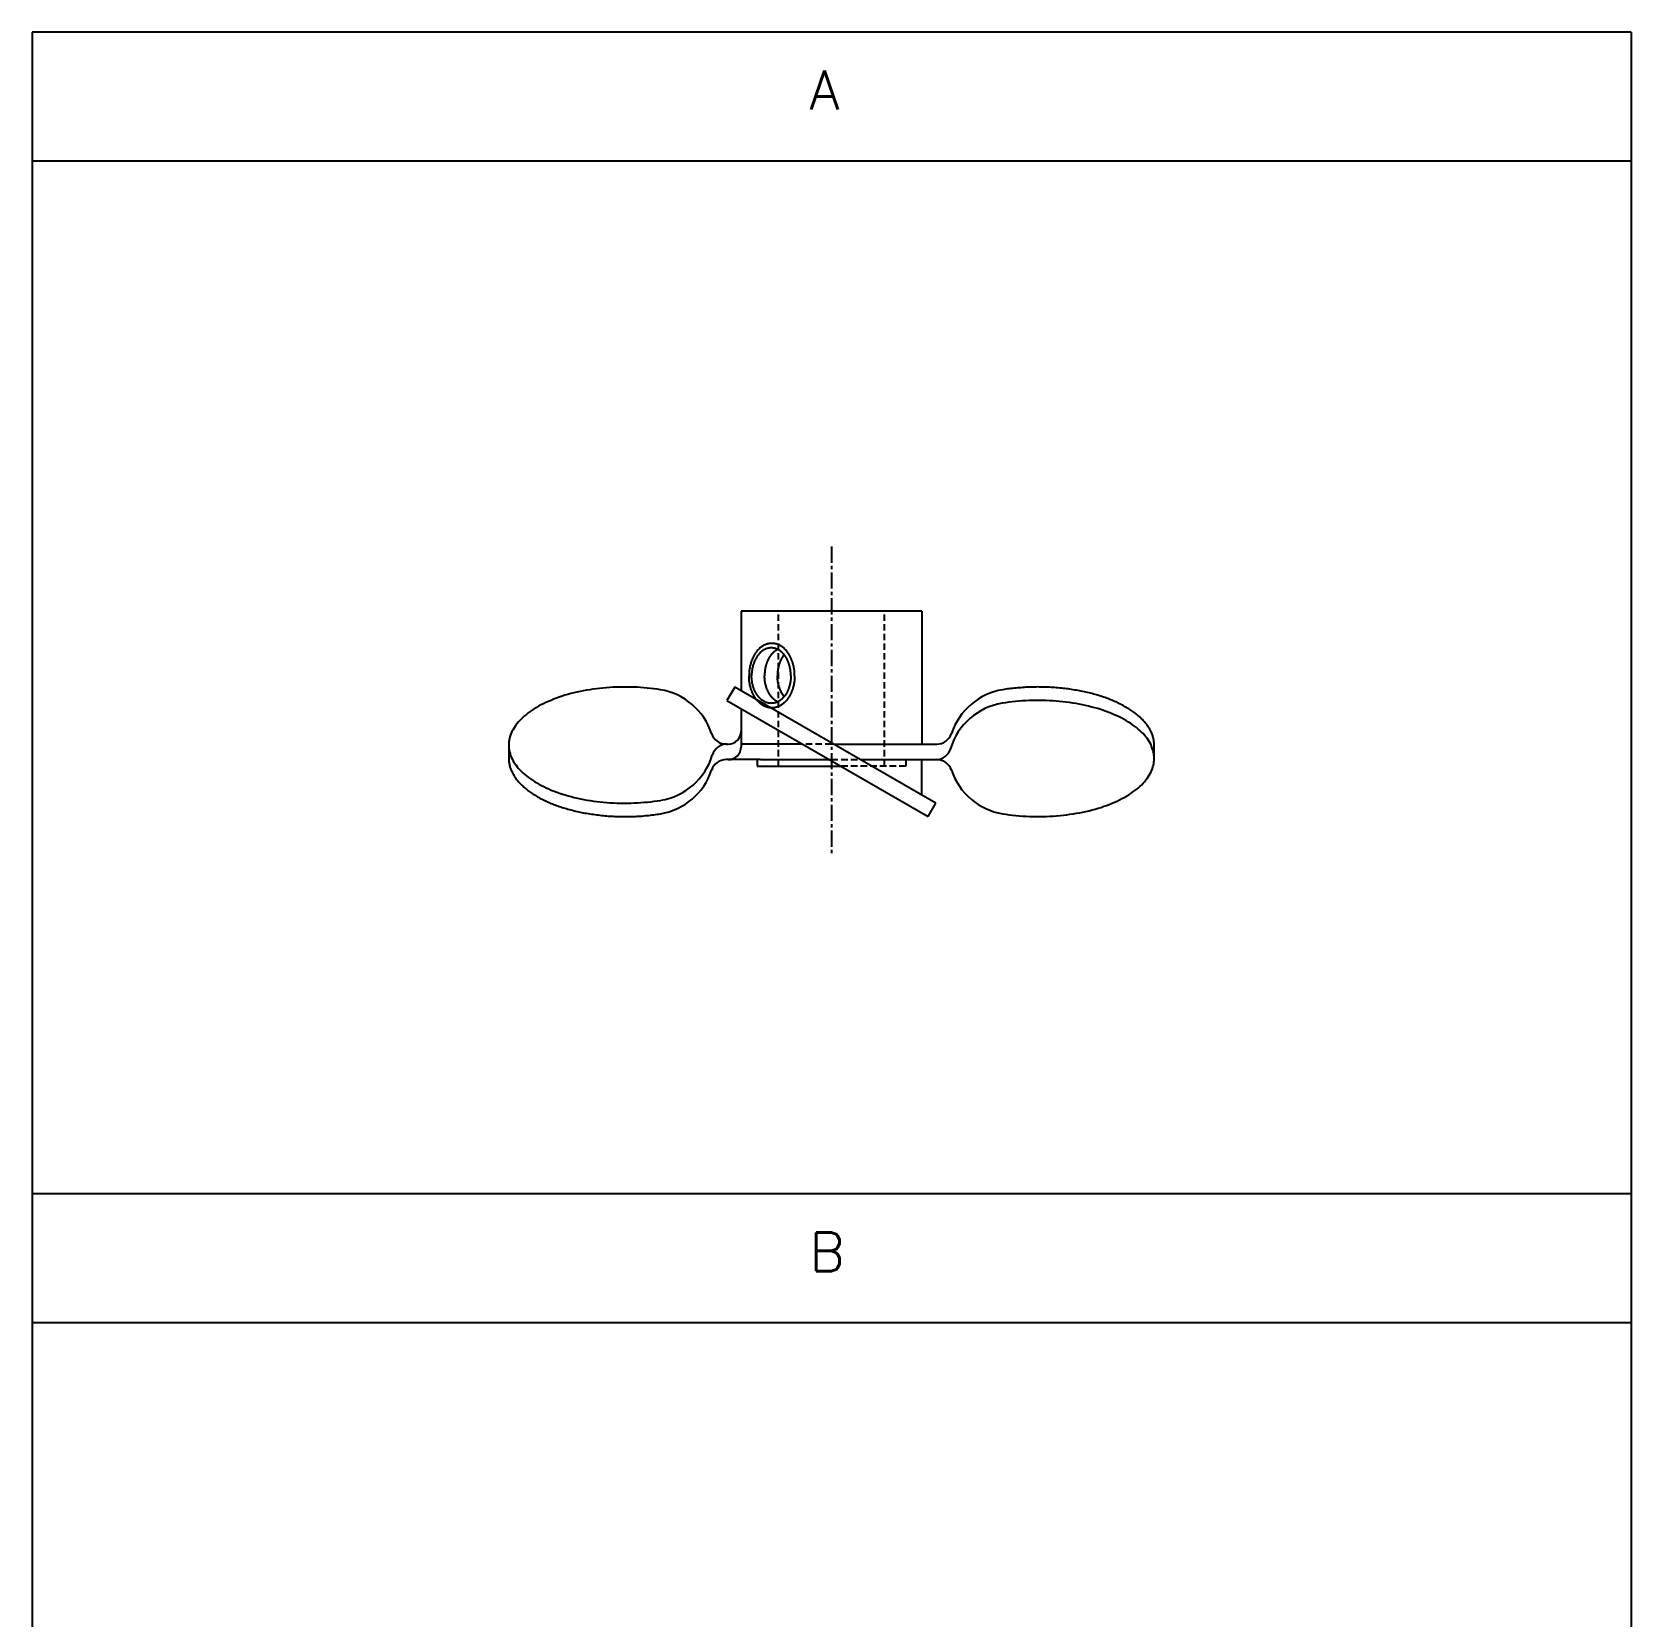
# Model space of a CAD drawing. Extents: x 248 to 1051, y -44 to 964.
# Drawn here: x 926.9 to 1050.8, y 273.4 to 396.1 of the extents above; entities that cross this region are included whole.
import ezdxf

# ---------------------------------------------------------------- set-up
doc = ezdxf.new("R2010")
doc.units = 0
doc.linetypes.add('CENTER', pattern=[2, 1.25, -0.25, 0.25, -0.25])
doc.linetypes.add('DASHED', pattern=[0.75, 0.5, -0.25])
doc.layers.get('0').update_dxf_attribs({"linetype": 'CONTINUOUS'})
doc.layers.add('CENTER', color=1, linetype='CENTER')
doc.styles.get("Standard").update_dxf_attribs({"font": 'txt.shx', "bigfont": 'bigfont.shx'})

# ---------------------------------------------------------------- blocks, each defined once
blk = doc.blocks.new('*U1')
at = {"color": 7, "linetype": 'CONTINUOUS'}
blk.add_text('B', height=3, dxfattribs=at).set_placement((493.82, 209.6))
blk = doc.blocks.new('*U0')
at = {"color": 7, "linetype": 'CONTINUOUS'}
blk.add_text('A', height=3, dxfattribs=at).set_placement((493.82, 299.6))

msp = doc.modelspace()

# ---------------------------------------------------------------- linework, layer by layer
at = {"color": 7, "linetype": 'CONTINUOUS'}
for p, q in [((1050.79, 396.11), (926.91, 396.11)), ((926.91, 396.11), (926.91, 126.11)), ((926.91, 396.11), (926.91, 126.11)), ((1050.79, 396.11), (1050.79, 126.11)), ((1050.79, 396.11), (1050.79, 126.11)), ((1050.79, 386.11), (926.91, 386.11)), ((981.85, 351.25), (981.85, 345.09)), ((995.85, 351.25), (981.85, 351.25)), ((995.85, 351.25), (981.85, 351.25)), ((995.85, 351.25), (995.85, 340.95)), ((981.35, 345.37), (980.75, 344.34)), ((996.94, 336.37), (981.35, 345.37)), ((980.75, 344.34), (996.34, 335.34)), ((981.85, 343.7), (981.85, 340.75)), ((963.85, 340.87), (963.85, 339.84)), ((980.69, 340.95), (980.85, 340.95)), ((986.61, 340.95), (981.85, 340.95)), ((989.01, 340.95), (988.85, 340.95)), ((989.01, 340.95), (997, 340.95)), ((1013.85, 339.84), (1013.85, 340.87)), ((981.85, 339.75), (980.69, 339.75)), ((983.35, 339.75), (981.85, 339.75)), ((983.1, 339.75), (983.1, 339.25)), ((983.35, 339.75), (988.69, 339.75)), ((988.69, 339.75), (988.85, 339.75)), ((991.09, 339.75), (994.35, 339.75)), ((994.35, 339.75), (995.85, 339.75)), ((995.85, 336.98), (995.85, 339.75)), ((995.85, 339.75), (997, 339.75)), ((983.1, 339.25), (988.85, 339.25)), ((988.85, 339.25), (989.58, 339.25)), ((996.34, 335.34), (996.94, 336.37)), ((1050.79, 306.11), (926.91, 306.11)), ((1050.79, 296.11), (926.91, 296.11))]:
    msp.add_line(p, q, dxfattribs=at)
at = {"color": 3, "linetype": 'DASHED'}
for p, q in [((984.75, 339.25), (984.75, 351.25)), ((992.95, 339.25), (992.95, 351.25)), ((988.85, 340.95), (986.61, 340.95)), ((988.85, 339.75), (991.09, 339.75)), ((994.6, 339.75), (994.6, 339.25)), ((994.6, 339.25), (989.58, 339.25))]:
    msp.add_line(p, q, dxfattribs=at)
at = {"color": 7, "linetype": 'CONTINUOUS'}
for points in [[(985.99, 346.25, 0), (985.99, 346.32, 0), (985.99, 346.38, 0), (985.99, 346.44, 0), (985.98, 346.5, 0), (985.98, 346.56, 0), (985.97, 346.62, 0), (985.97, 346.68, 0), (985.96, 346.74, 0), (985.95, 346.8, 0), (985.94, 346.86, 0), (985.93, 346.92, 0), (985.92, 346.98, 0), (985.9, 347.04, 0), (985.89, 347.1, 0), (985.87, 347.15, 0), (985.86, 347.21, 0), (985.84, 347.27, 0), (985.82, 347.32, 0), (985.8, 347.38, 0), (985.78, 347.43, 0), (985.76, 347.49, 0), (985.74, 347.54, 0), (985.72, 347.59, 0), (985.69, 347.64, 0), (985.67, 347.69, 0), (985.64, 347.74, 0), (985.62, 347.79, 0), (985.59, 347.84, 0), (985.56, 347.89, 0), (985.53, 347.93, 0), (985.5, 347.98, 0), (985.47, 348.02, 0), (985.44, 348.07, 0), (985.41, 348.11, 0), (985.38, 348.15, 0), (985.35, 348.19, 0), (985.31, 348.23, 0), (985.28, 348.26, 0), (985.24, 348.3, 0), (985.21, 348.33, 0), (985.17, 348.37, 0), (985.13, 348.4, 0), (985.1, 348.43, 0), (985.06, 348.46, 0), (985.02, 348.49, 0), (984.98, 348.51, 0), (984.94, 348.54, 0), (984.9, 348.56, 0), (984.86, 348.59, 0), (984.82, 348.61, 0), (984.78, 348.63, 0), (984.74, 348.65, 0), (984.7, 348.66, 0), (984.65, 348.68, 0), (984.61, 348.69, 0), (984.57, 348.71, 0), (984.53, 348.72, 0), (984.48, 348.73, 0), (984.44, 348.74, 0), (984.4, 348.74, 0), (984.35, 348.75, 0), (984.31, 348.75, 0), (984.27, 348.75, 0), (984.22, 348.75, 0), (984.18, 348.75, 0), (984.14, 348.75, 0), (984.09, 348.75, 0), (984.05, 348.74, 0), (984.01, 348.74, 0), (983.97, 348.73, 0), (983.92, 348.72, 0), (983.88, 348.71, 0), (983.84, 348.69, 0), (983.79, 348.68, 0), (983.75, 348.66, 0), (983.71, 348.65, 0), (983.67, 348.63, 0), (983.63, 348.61, 0), (983.59, 348.59, 0), (983.55, 348.56, 0), (983.51, 348.54, 0), (983.47, 348.51, 0), (983.43, 348.49, 0), (983.39, 348.46, 0), (983.35, 348.43, 0), (983.32, 348.4, 0), (983.28, 348.37, 0), (983.24, 348.33, 0), (983.21, 348.3, 0), (983.17, 348.26, 0), (983.14, 348.23, 0), (983.1, 348.19, 0), (983.07, 348.15, 0), (983.04, 348.11, 0), (983, 348.07, 0), (982.97, 348.02, 0), (982.94, 347.98, 0), (982.91, 347.93, 0), (982.88, 347.89, 0), (982.86, 347.84, 0), (982.83, 347.79, 0), (982.8, 347.74, 0), (982.78, 347.69, 0), (982.75, 347.64, 0), (982.73, 347.59, 0), (982.71, 347.54, 0), (982.69, 347.49, 0), (982.66, 347.43, 0), (982.64, 347.38, 0), (982.63, 347.32, 0), (982.61, 347.27, 0), (982.59, 347.21, 0), (982.58, 347.15, 0), (982.56, 347.1, 0), (982.54, 347.04, 0), (982.53, 346.98, 0), (982.52, 346.92, 0), (982.51, 346.86, 0), (982.5, 346.8, 0), (982.49, 346.74, 0), (982.48, 346.68, 0), (982.48, 346.62, 0), (982.47, 346.56, 0), (982.47, 346.5, 0), (982.46, 346.44, 0), (982.46, 346.38, 0), (982.46, 346.32, 0), (982.46, 346.25, 0)], [(985.7, 346.25, 0), (985.7, 346.31, 0), (985.7, 346.36, 0), (985.7, 346.41, 0), (985.69, 346.47, 0), (985.69, 346.52, 0), (985.68, 346.57, 0), (985.68, 346.62, 0), (985.67, 346.67, 0), (985.66, 346.73, 0), (985.65, 346.78, 0), (985.64, 346.83, 0), (985.63, 346.88, 0), (985.62, 346.93, 0), (985.61, 346.98, 0), (985.6, 347.03, 0), (985.58, 347.08, 0), (985.57, 347.13, 0), (985.55, 347.17, 0), (985.54, 347.22, 0), (985.52, 347.27, 0), (985.5, 347.31, 0), (985.48, 347.36, 0), (985.46, 347.4, 0), (985.44, 347.45, 0), (985.42, 347.49, 0), (985.4, 347.54, 0), (985.38, 347.58, 0), (985.35, 347.62, 0), (985.33, 347.66, 0), (985.3, 347.7, 0), (985.28, 347.74, 0), (985.25, 347.77, 0), (985.23, 347.81, 0), (985.2, 347.85, 0), (985.17, 347.88, 0), (985.14, 347.92, 0), (985.11, 347.95, 0), (985.09, 347.98, 0), (985.05, 348.01, 0), (985.02, 348.04, 0), (984.99, 348.07, 0), (984.96, 348.1, 0), (984.93, 348.13, 0), (984.9, 348.15, 0), (984.86, 348.18, 0), (984.83, 348.2, 0), (984.79, 348.22, 0), (984.76, 348.24, 0), (984.73, 348.26, 0), (984.69, 348.28, 0), (984.66, 348.3, 0), (984.62, 348.31, 0), (984.58, 348.33, 0), (984.55, 348.34, 0), (984.51, 348.35, 0), (984.48, 348.36, 0), (984.44, 348.37, 0), (984.4, 348.38, 0), (984.37, 348.39, 0), (984.33, 348.39, 0), (984.29, 348.4, 0), (984.25, 348.4, 0), (984.22, 348.4, 0), (984.18, 348.4, 0), (984.14, 348.4, 0), (984.1, 348.4, 0), (984.07, 348.4, 0), (984.03, 348.39, 0), (983.99, 348.39, 0), (983.96, 348.38, 0), (983.92, 348.37, 0), (983.88, 348.36, 0), (983.85, 348.35, 0), (983.81, 348.34, 0), (983.77, 348.33, 0), (983.74, 348.31, 0), (983.7, 348.3, 0), (983.67, 348.28, 0), (983.63, 348.26, 0), (983.6, 348.24, 0), (983.56, 348.22, 0), (983.53, 348.2, 0), (983.5, 348.18, 0), (983.46, 348.15, 0), (983.43, 348.13, 0), (983.4, 348.1, 0), (983.37, 348.07, 0), (983.33, 348.04, 0), (983.3, 348.01, 0), (983.27, 347.98, 0), (983.24, 347.95, 0), (983.21, 347.92, 0), (983.19, 347.88, 0), (983.16, 347.85, 0), (983.13, 347.81, 0), (983.1, 347.77, 0), (983.08, 347.74, 0), (983.05, 347.7, 0), (983.03, 347.66, 0), (983, 347.62, 0), (982.98, 347.58, 0), (982.96, 347.54, 0), (982.94, 347.49, 0), (982.91, 347.45, 0), (982.89, 347.4, 0), (982.88, 347.36, 0), (982.86, 347.31, 0), (982.84, 347.27, 0), (982.82, 347.22, 0), (982.8, 347.17, 0), (982.79, 347.13, 0), (982.77, 347.08, 0), (982.76, 347.03, 0), (982.75, 346.98, 0), (982.74, 346.93, 0), (982.72, 346.88, 0), (982.71, 346.83, 0), (982.7, 346.78, 0), (982.7, 346.73, 0), (982.69, 346.67, 0), (982.68, 346.62, 0), (982.67, 346.57, 0), (982.67, 346.52, 0), (982.67, 346.47, 0), (982.66, 346.41, 0), (982.66, 346.36, 0), (982.66, 346.31, 0), (982.66, 346.25, 0)], [(984.68, 348.29, 0), (984.66, 348.28, 0), (984.65, 348.27, 0), (984.64, 348.26, 0), (984.62, 348.26, 0), (984.61, 348.25, 0), (984.6, 348.24, 0), (984.58, 348.23, 0), (984.57, 348.23, 0), (984.56, 348.22, 0), (984.54, 348.21, 0), (984.53, 348.2, 0), (984.52, 348.19, 0), (984.5, 348.18, 0), (984.49, 348.17, 0), (984.48, 348.16, 0), (984.46, 348.15, 0), (984.45, 348.14, 0), (984.44, 348.13, 0), (984.42, 348.12, 0), (984.41, 348.11, 0), (984.4, 348.1, 0), (984.39, 348.09, 0), (984.38, 348.08, 0), (984.36, 348.07, 0), (984.35, 348.06, 0), (984.34, 348.05, 0), (984.33, 348.04, 0), (984.31, 348.02, 0), (984.3, 348.01, 0), (984.29, 348, 0), (984.28, 347.99, 0), (984.27, 347.97, 0), (984.25, 347.96, 0), (984.24, 347.95, 0), (984.23, 347.94, 0), (984.22, 347.92, 0), (984.21, 347.91, 0), (984.2, 347.9, 0), (984.19, 347.88, 0), (984.17, 347.87, 0), (984.16, 347.86, 0), (984.15, 347.84, 0), (984.14, 347.83, 0), (984.13, 347.81, 0), (984.12, 347.8, 0), (984.11, 347.79, 0), (984.1, 347.77, 0), (984.09, 347.75, 0), (984.08, 347.74, 0), (984.07, 347.73, 0), (984.06, 347.71, 0), (984.05, 347.69, 0), (984.04, 347.68, 0), (984.03, 347.66, 0), (984.02, 347.65, 0), (984.01, 347.63, 0), (984, 347.62, 0), (983.99, 347.6, 0), (983.98, 347.58, 0), (983.98, 347.57, 0), (983.97, 347.55, 0), (983.96, 347.53, 0), (983.95, 347.52, 0), (983.94, 347.5, 0), (983.93, 347.48, 0), (983.92, 347.47, 0), (983.91, 347.45, 0), (983.91, 347.43, 0), (983.9, 347.41, 0), (983.89, 347.4, 0), (983.88, 347.38, 0), (983.88, 347.36, 0), (983.87, 347.34, 0), (983.86, 347.33, 0), (983.85, 347.31, 0), (983.85, 347.29, 0), (983.84, 347.27, 0), (983.83, 347.25, 0), (983.83, 347.24, 0), (983.82, 347.22, 0), (983.81, 347.2, 0), (983.81, 347.18, 0), (983.8, 347.16, 0), (983.79, 347.14, 0), (983.79, 347.12, 0), (983.78, 347.1, 0), (983.78, 347.08, 0), (983.77, 347.06, 0), (983.76, 347.05, 0), (983.76, 347.03, 0), (983.75, 347.01, 0), (983.75, 346.99, 0), (983.75, 346.97, 0), (983.74, 346.95, 0), (983.74, 346.93, 0), (983.73, 346.91, 0), (983.73, 346.89, 0), (983.72, 346.87, 0), (983.72, 346.85, 0), (983.71, 346.83, 0), (983.71, 346.81, 0), (983.71, 346.79, 0), (983.7, 346.77, 0), (983.7, 346.75, 0), (983.7, 346.73, 0), (983.69, 346.71, 0), (983.69, 346.69, 0), (983.69, 346.67, 0), (983.68, 346.65, 0), (983.68, 346.63, 0), (983.68, 346.61, 0), (983.68, 346.59, 0), (983.67, 346.56, 0), (983.67, 346.55, 0), (983.67, 346.52, 0), (983.67, 346.5, 0), (983.67, 346.48, 0), (983.67, 346.46, 0), (983.66, 346.44, 0), (983.66, 346.42, 0), (983.66, 346.4, 0), (983.66, 346.38, 0), (983.66, 346.36, 0), (983.66, 346.34, 0), (983.66, 346.32, 0), (983.66, 346.3, 0), (983.66, 346.28, 0), (983.66, 346.25, 0)], [(985.18, 347.87, 0), (985.17, 347.87, 0), (985.16, 347.86, 0), (985.16, 347.85, 0), (985.15, 347.84, 0), (985.14, 347.83, 0), (985.13, 347.82, 0), (985.13, 347.81, 0), (985.12, 347.8, 0), (985.11, 347.79, 0), (985.11, 347.78, 0), (985.1, 347.77, 0), (985.09, 347.76, 0), (985.08, 347.75, 0), (985.08, 347.74, 0), (985.07, 347.73, 0), (985.06, 347.71, 0), (985.06, 347.7, 0), (985.05, 347.69, 0), (985.04, 347.68, 0), (985.04, 347.67, 0), (985.03, 347.66, 0), (985.02, 347.65, 0), (985.02, 347.64, 0), (985.01, 347.63, 0), (985, 347.62, 0), (985, 347.61, 0), (984.99, 347.6, 0), (984.98, 347.58, 0), (984.98, 347.57, 0), (984.97, 347.56, 0), (984.97, 347.55, 0), (984.96, 347.54, 0), (984.95, 347.53, 0), (984.95, 347.51, 0), (984.94, 347.5, 0), (984.94, 347.49, 0), (984.93, 347.48, 0), (984.92, 347.47, 0), (984.92, 347.46, 0), (984.91, 347.44, 0), (984.91, 347.43, 0), (984.9, 347.42, 0), (984.9, 347.41, 0), (984.89, 347.4, 0), (984.88, 347.38, 0), (984.88, 347.37, 0), (984.88, 347.36, 0), (984.87, 347.35, 0), (984.86, 347.33, 0), (984.86, 347.32, 0), (984.85, 347.31, 0), (984.85, 347.3, 0), (984.85, 347.29, 0), (984.84, 347.27, 0), (984.84, 347.26, 0), (984.83, 347.25, 0), (984.83, 347.24, 0), (984.82, 347.22, 0), (984.82, 347.21, 0), (984.81, 347.2, 0), (984.81, 347.18, 0), (984.8, 347.17, 0), (984.8, 347.16, 0), (984.79, 347.14, 0), (984.79, 347.13, 0), (984.79, 347.12, 0), (984.78, 347.11, 0), (984.78, 347.09, 0), (984.77, 347.08, 0), (984.77, 347.06, 0), (984.77, 347.05, 0), (984.76, 347.04, 0), (984.76, 347.02, 0), (984.76, 347.01, 0), (984.75, 347, 0), (984.75, 346.99, 0), (984.75, 346.97, 0), (984.74, 346.96, 0), (984.74, 346.94, 0), (984.74, 346.93, 0), (984.73, 346.92, 0), (984.73, 346.9, 0), (984.73, 346.89, 0), (984.72, 346.88, 0), (984.72, 346.86, 0), (984.72, 346.85, 0), (984.72, 346.83, 0), (984.71, 346.82, 0), (984.71, 346.81, 0), (984.71, 346.79, 0), (984.71, 346.78, 0), (984.7, 346.77, 0), (984.7, 346.75, 0), (984.7, 346.74, 0), (984.7, 346.72, 0), (984.69, 346.71, 0), (984.69, 346.7, 0), (984.69, 346.68, 0), (984.69, 346.67, 0), (984.68, 346.65, 0), (984.68, 346.64, 0), (984.68, 346.63, 0), (984.68, 346.61, 0), (984.68, 346.6, 0), (984.68, 346.58, 0), (984.67, 346.57, 0), (984.67, 346.56, 0), (984.67, 346.54, 0), (984.67, 346.53, 0), (984.67, 346.51, 0), (984.67, 346.5, 0), (984.67, 346.48, 0), (984.67, 346.47, 0), (984.66, 346.45, 0), (984.66, 346.44, 0), (984.66, 346.43, 0), (984.66, 346.41, 0), (984.66, 346.4, 0), (984.66, 346.38, 0), (984.66, 346.37, 0), (984.66, 346.36, 0), (984.66, 346.34, 0), (984.66, 346.33, 0), (984.66, 346.31, 0), (984.66, 346.3, 0), (984.66, 346.28, 0), (984.66, 346.27, 0), (984.66, 346.25, 0)], [(985.99, 346.25, 0), (985.99, 346.19, 0), (985.99, 346.13, 0), (985.99, 346.07, 0), (985.98, 346.01, 0), (985.98, 345.95, 0), (985.97, 345.89, 0), (985.97, 345.83, 0), (985.96, 345.77, 0), (985.95, 345.71, 0), (985.94, 345.65, 0), (985.93, 345.59, 0), (985.92, 345.53, 0), (985.9, 345.47, 0), (985.89, 345.41, 0), (985.87, 345.36, 0), (985.86, 345.3, 0), (985.84, 345.24, 0), (985.82, 345.19, 0), (985.8, 345.13, 0), (985.78, 345.08, 0), (985.76, 345.02, 0), (985.74, 344.97, 0), (985.72, 344.92, 0), (985.69, 344.87, 0), (985.67, 344.81, 0), (985.64, 344.77, 0), (985.62, 344.72, 0), (985.59, 344.67, 0), (985.56, 344.62, 0), (985.53, 344.58, 0), (985.5, 344.53, 0), (985.47, 344.49, 0), (985.44, 344.44, 0), (985.41, 344.4, 0), (985.38, 344.36, 0), (985.35, 344.32, 0), (985.31, 344.28, 0), (985.28, 344.25, 0), (985.24, 344.21, 0), (985.21, 344.18, 0), (985.17, 344.14, 0), (985.13, 344.11, 0), (985.1, 344.08, 0), (985.06, 344.05, 0), (985.02, 344.02, 0), (984.98, 344, 0), (984.94, 343.97, 0), (984.9, 343.94, 0), (984.86, 343.92, 0), (984.82, 343.9, 0), (984.78, 343.88, 0), (984.74, 343.86, 0), (984.7, 343.85, 0), (984.65, 343.83, 0), (984.61, 343.82, 0), (984.57, 343.8, 0), (984.53, 343.79, 0), (984.48, 343.78, 0), (984.44, 343.77, 0), (984.4, 343.77, 0), (984.35, 343.76, 0), (984.31, 343.76, 0), (984.27, 343.76, 0), (984.22, 343.75, 0), (984.18, 343.76, 0), (984.14, 343.76, 0), (984.09, 343.76, 0), (984.05, 343.77, 0), (984.01, 343.77, 0), (983.97, 343.78, 0), (983.92, 343.79, 0), (983.88, 343.8, 0), (983.84, 343.82, 0), (983.79, 343.83, 0), (983.75, 343.85, 0), (983.71, 343.86, 0), (983.67, 343.88, 0), (983.63, 343.9, 0), (983.59, 343.92, 0), (983.55, 343.94, 0), (983.51, 343.97, 0), (983.47, 344, 0), (983.43, 344.02, 0), (983.39, 344.05, 0), (983.35, 344.08, 0), (983.32, 344.11, 0), (983.28, 344.14, 0), (983.24, 344.18, 0), (983.21, 344.21, 0), (983.17, 344.25, 0), (983.14, 344.28, 0), (983.1, 344.32, 0), (983.07, 344.36, 0), (983.04, 344.4, 0), (983, 344.44, 0), (982.97, 344.49, 0), (982.94, 344.53, 0), (982.91, 344.58, 0), (982.88, 344.62, 0), (982.86, 344.67, 0), (982.83, 344.72, 0), (982.8, 344.77, 0), (982.78, 344.81, 0), (982.75, 344.87, 0), (982.73, 344.92, 0), (982.71, 344.97, 0), (982.69, 345.02, 0), (982.66, 345.08, 0), (982.64, 345.13, 0), (982.63, 345.19, 0), (982.61, 345.24, 0), (982.59, 345.3, 0), (982.58, 345.36, 0), (982.56, 345.41, 0), (982.54, 345.47, 0), (982.53, 345.53, 0), (982.52, 345.59, 0), (982.51, 345.65, 0), (982.5, 345.71, 0), (982.49, 345.77, 0), (982.48, 345.83, 0), (982.48, 345.89, 0), (982.47, 345.95, 0), (982.47, 346.01, 0), (982.46, 346.07, 0), (982.46, 346.13, 0), (982.46, 346.19, 0), (982.46, 346.25, 0)], [(985.7, 346.25, 0), (985.7, 346.2, 0), (985.7, 346.15, 0), (985.7, 346.1, 0), (985.69, 346.04, 0), (985.69, 345.99, 0), (985.68, 345.94, 0), (985.68, 345.89, 0), (985.67, 345.84, 0), (985.66, 345.78, 0), (985.65, 345.73, 0), (985.64, 345.68, 0), (985.63, 345.63, 0), (985.62, 345.58, 0), (985.61, 345.53, 0), (985.6, 345.48, 0), (985.58, 345.43, 0), (985.57, 345.38, 0), (985.55, 345.34, 0), (985.54, 345.29, 0), (985.52, 345.24, 0), (985.5, 345.19, 0), (985.48, 345.15, 0), (985.46, 345.11, 0), (985.44, 345.06, 0), (985.42, 345.02, 0), (985.4, 344.97, 0), (985.38, 344.93, 0), (985.35, 344.89, 0), (985.33, 344.85, 0), (985.3, 344.81, 0), (985.28, 344.77, 0), (985.25, 344.74, 0), (985.23, 344.7, 0), (985.2, 344.66, 0), (985.17, 344.63, 0), (985.14, 344.59, 0), (985.11, 344.56, 0), (985.09, 344.53, 0), (985.05, 344.5, 0), (985.02, 344.47, 0), (984.99, 344.44, 0), (984.96, 344.41, 0), (984.93, 344.38, 0), (984.9, 344.36, 0), (984.86, 344.33, 0), (984.83, 344.31, 0), (984.79, 344.29, 0), (984.76, 344.27, 0), (984.73, 344.25, 0), (984.69, 344.23, 0), (984.66, 344.21, 0), (984.62, 344.2, 0), (984.58, 344.18, 0), (984.55, 344.17, 0), (984.51, 344.16, 0), (984.48, 344.15, 0), (984.44, 344.14, 0), (984.4, 344.13, 0), (984.37, 344.12, 0), (984.33, 344.12, 0), (984.29, 344.11, 0), (984.25, 344.11, 0), (984.22, 344.11, 0), (984.18, 344.11, 0), (984.14, 344.11, 0), (984.1, 344.11, 0), (984.07, 344.11, 0), (984.03, 344.12, 0), (983.99, 344.12, 0), (983.96, 344.13, 0), (983.92, 344.14, 0), (983.88, 344.15, 0), (983.85, 344.16, 0), (983.81, 344.17, 0), (983.77, 344.18, 0), (983.74, 344.2, 0), (983.7, 344.21, 0), (983.67, 344.23, 0), (983.63, 344.25, 0), (983.6, 344.27, 0), (983.56, 344.29, 0), (983.53, 344.31, 0), (983.5, 344.33, 0), (983.46, 344.36, 0), (983.43, 344.38, 0), (983.4, 344.41, 0), (983.37, 344.44, 0), (983.33, 344.47, 0), (983.3, 344.5, 0), (983.27, 344.53, 0), (983.24, 344.56, 0), (983.21, 344.59, 0), (983.19, 344.63, 0), (983.16, 344.66, 0), (983.13, 344.7, 0), (983.1, 344.74, 0), (983.08, 344.77, 0), (983.05, 344.81, 0), (983.03, 344.85, 0), (983, 344.89, 0), (982.98, 344.93, 0), (982.96, 344.97, 0), (982.94, 345.02, 0), (982.91, 345.06, 0), (982.89, 345.11, 0), (982.88, 345.15, 0), (982.86, 345.19, 0), (982.84, 345.24, 0), (982.82, 345.29, 0), (982.8, 345.34, 0), (982.79, 345.38, 0), (982.77, 345.43, 0), (982.76, 345.48, 0), (982.75, 345.53, 0), (982.74, 345.58, 0), (982.72, 345.63, 0), (982.71, 345.68, 0), (982.7, 345.73, 0), (982.7, 345.78, 0), (982.69, 345.84, 0), (982.68, 345.89, 0), (982.67, 345.94, 0), (982.67, 345.99, 0), (982.67, 346.04, 0), (982.66, 346.1, 0), (982.66, 346.15, 0), (982.66, 346.2, 0), (982.66, 346.25, 0)], [(984.68, 344.23, 0), (984.66, 344.23, 0), (984.65, 344.24, 0), (984.64, 344.25, 0), (984.62, 344.25, 0), (984.61, 344.26, 0), (984.6, 344.27, 0), (984.58, 344.28, 0), (984.57, 344.29, 0), (984.56, 344.29, 0), (984.54, 344.3, 0), (984.53, 344.31, 0), (984.52, 344.32, 0), (984.5, 344.33, 0), (984.49, 344.34, 0), (984.48, 344.35, 0), (984.46, 344.36, 0), (984.45, 344.37, 0), (984.44, 344.38, 0), (984.42, 344.39, 0), (984.41, 344.4, 0), (984.4, 344.41, 0), (984.39, 344.42, 0), (984.38, 344.43, 0), (984.36, 344.44, 0), (984.35, 344.45, 0), (984.34, 344.46, 0), (984.33, 344.48, 0), (984.31, 344.49, 0), (984.3, 344.5, 0), (984.29, 344.51, 0), (984.28, 344.52, 0), (984.27, 344.54, 0), (984.25, 344.55, 0), (984.24, 344.56, 0), (984.23, 344.57, 0), (984.22, 344.59, 0), (984.21, 344.6, 0), (984.2, 344.61, 0), (984.19, 344.63, 0), (984.17, 344.64, 0), (984.16, 344.65, 0), (984.15, 344.67, 0), (984.14, 344.68, 0), (984.13, 344.7, 0), (984.12, 344.71, 0), (984.11, 344.73, 0), (984.1, 344.74, 0), (984.09, 344.75, 0), (984.08, 344.77, 0), (984.07, 344.79, 0), (984.06, 344.8, 0), (984.05, 344.81, 0), (984.04, 344.83, 0), (984.03, 344.85, 0), (984.02, 344.86, 0), (984.01, 344.88, 0), (984, 344.89, 0), (983.99, 344.91, 0), (983.98, 344.93, 0), (983.98, 344.94, 0), (983.97, 344.96, 0), (983.96, 344.98, 0), (983.95, 344.99, 0), (983.94, 345.01, 0), (983.93, 345.03, 0), (983.92, 345.04, 0), (983.91, 345.06, 0), (983.91, 345.08, 0), (983.9, 345.1, 0), (983.89, 345.11, 0), (983.88, 345.13, 0), (983.88, 345.15, 0), (983.87, 345.17, 0), (983.86, 345.18, 0), (983.85, 345.2, 0), (983.85, 345.22, 0), (983.84, 345.24, 0), (983.83, 345.26, 0), (983.83, 345.27, 0), (983.82, 345.29, 0), (983.81, 345.31, 0), (983.81, 345.33, 0), (983.8, 345.35, 0), (983.79, 345.37, 0), (983.79, 345.39, 0), (983.78, 345.41, 0), (983.78, 345.43, 0), (983.77, 345.44, 0), (983.76, 345.46, 0), (983.76, 345.48, 0), (983.75, 345.5, 0), (983.75, 345.52, 0), (983.75, 345.54, 0), (983.74, 345.56, 0), (983.74, 345.58, 0), (983.73, 345.6, 0), (983.73, 345.62, 0), (983.72, 345.64, 0), (983.72, 345.66, 0), (983.71, 345.68, 0), (983.71, 345.7, 0), (983.71, 345.72, 0), (983.7, 345.74, 0), (983.7, 345.76, 0), (983.7, 345.78, 0), (983.69, 345.8, 0), (983.69, 345.82, 0), (983.69, 345.84, 0), (983.68, 345.86, 0), (983.68, 345.88, 0), (983.68, 345.9, 0), (983.68, 345.92, 0), (983.67, 345.94, 0), (983.67, 345.96, 0), (983.67, 345.99, 0), (983.67, 346.01, 0), (983.67, 346.03, 0), (983.67, 346.05, 0), (983.66, 346.07, 0), (983.66, 346.09, 0), (983.66, 346.11, 0), (983.66, 346.13, 0), (983.66, 346.15, 0), (983.66, 346.17, 0), (983.66, 346.19, 0), (983.66, 346.21, 0), (983.66, 346.23, 0), (983.66, 346.25, 0)], [(985.18, 344.64, 0), (985.17, 344.64, 0), (985.16, 344.65, 0), (985.16, 344.66, 0), (985.15, 344.67, 0), (985.14, 344.68, 0), (985.13, 344.69, 0), (985.13, 344.7, 0), (985.12, 344.71, 0), (985.11, 344.72, 0), (985.11, 344.73, 0), (985.1, 344.74, 0), (985.09, 344.75, 0), (985.08, 344.76, 0), (985.08, 344.77, 0), (985.07, 344.79, 0), (985.06, 344.8, 0), (985.06, 344.81, 0), (985.05, 344.82, 0), (985.04, 344.83, 0), (985.04, 344.84, 0), (985.03, 344.85, 0), (985.02, 344.86, 0), (985.02, 344.87, 0), (985.01, 344.88, 0), (985, 344.89, 0), (985, 344.9, 0), (984.99, 344.92, 0), (984.98, 344.93, 0), (984.98, 344.94, 0), (984.97, 344.95, 0), (984.97, 344.96, 0), (984.96, 344.97, 0), (984.95, 344.98, 0), (984.95, 345, 0), (984.94, 345.01, 0), (984.94, 345.02, 0), (984.93, 345.03, 0), (984.92, 345.04, 0), (984.92, 345.05, 0), (984.91, 345.06, 0), (984.91, 345.08, 0), (984.9, 345.09, 0), (984.9, 345.1, 0), (984.89, 345.11, 0), (984.88, 345.13, 0), (984.88, 345.14, 0), (984.88, 345.15, 0), (984.87, 345.16, 0), (984.86, 345.18, 0), (984.86, 345.19, 0), (984.85, 345.2, 0), (984.85, 345.21, 0), (984.85, 345.23, 0), (984.84, 345.24, 0), (984.84, 345.25, 0), (984.83, 345.26, 0), (984.83, 345.27, 0), (984.82, 345.29, 0), (984.82, 345.3, 0), (984.81, 345.31, 0), (984.81, 345.33, 0), (984.8, 345.34, 0), (984.8, 345.35, 0), (984.79, 345.37, 0), (984.79, 345.38, 0), (984.79, 345.39, 0), (984.78, 345.4, 0), (984.78, 345.42, 0), (984.77, 345.43, 0), (984.77, 345.44, 0), (984.77, 345.46, 0), (984.76, 345.47, 0), (984.76, 345.49, 0), (984.76, 345.5, 0), (984.75, 345.51, 0), (984.75, 345.52, 0), (984.75, 345.54, 0), (984.74, 345.55, 0), (984.74, 345.56, 0), (984.74, 345.58, 0), (984.73, 345.59, 0), (984.73, 345.61, 0), (984.73, 345.62, 0), (984.72, 345.63, 0), (984.72, 345.65, 0), (984.72, 345.66, 0), (984.72, 345.68, 0), (984.71, 345.69, 0), (984.71, 345.7, 0), (984.71, 345.72, 0), (984.71, 345.73, 0), (984.7, 345.74, 0), (984.7, 345.76, 0), (984.7, 345.77, 0), (984.7, 345.79, 0), (984.69, 345.8, 0), (984.69, 345.81, 0), (984.69, 345.83, 0), (984.69, 345.84, 0), (984.68, 345.86, 0), (984.68, 345.87, 0), (984.68, 345.88, 0), (984.68, 345.9, 0), (984.68, 345.91, 0), (984.68, 345.93, 0), (984.67, 345.94, 0), (984.67, 345.95, 0), (984.67, 345.97, 0), (984.67, 345.98, 0), (984.67, 346, 0), (984.67, 346.01, 0), (984.67, 346.03, 0), (984.67, 346.04, 0), (984.66, 346.06, 0), (984.66, 346.07, 0), (984.66, 346.08, 0), (984.66, 346.1, 0), (984.66, 346.11, 0), (984.66, 346.13, 0), (984.66, 346.14, 0), (984.66, 346.15, 0), (984.66, 346.17, 0), (984.66, 346.18, 0), (984.66, 346.2, 0), (984.66, 346.21, 0), (984.66, 346.23, 0), (984.66, 346.24, 0), (984.66, 346.25, 0)], [(975.59, 345.16, 0), (975.34, 345.2, 0), (975.08, 345.23, 0), (974.82, 345.26, 0), (974.56, 345.29, 0), (974.3, 345.31, 0), (974.04, 345.33, 0), (973.78, 345.35, 0), (973.51, 345.36, 0), (973.25, 345.37, 0), (972.99, 345.37, 0), (972.72, 345.37, 0), (972.46, 345.37, 0), (972.19, 345.36, 0), (971.93, 345.35, 0), (971.67, 345.34, 0), (971.4, 345.32, 0), (971.14, 345.29, 0), (970.88, 345.27, 0), (970.63, 345.24, 0), (970.37, 345.2, 0), (970.12, 345.16, 0), (969.87, 345.12, 0), (969.62, 345.07, 0), (969.37, 345.03, 0), (969.13, 344.97, 0), (968.89, 344.92, 0), (968.65, 344.86, 0), (968.42, 344.79, 0), (968.19, 344.73, 0), (967.97, 344.66, 0), (967.75, 344.58, 0), (967.53, 344.51, 0), (967.32, 344.43, 0), (967.12, 344.34, 0), (966.91, 344.26, 0), (966.72, 344.17, 0), (966.53, 344.08, 0), (966.34, 343.98, 0), (966.16, 343.89, 0), (965.99, 343.79, 0), (965.82, 343.69, 0), (965.66, 343.58, 0), (965.5, 343.47, 0), (965.35, 343.36, 0), (965.21, 343.25, 0), (965.07, 343.14, 0), (964.94, 343.02, 0), (964.82, 342.91, 0), (964.7, 342.79, 0), (964.59, 342.67, 0), (964.49, 342.55, 0), (964.4, 342.42, 0), (964.31, 342.3, 0), (964.23, 342.17, 0), (964.16, 342.04, 0), (964.09, 341.92, 0), (964.03, 341.79, 0), (963.98, 341.66, 0), (963.94, 341.52, 0), (963.91, 341.39, 0), (963.88, 341.26, 0), (963.86, 341.13, 0), (963.85, 341, 0), (963.85, 340.87, 0), (963.85, 340.73, 0), (963.86, 340.6, 0), (963.88, 340.47, 0), (963.91, 340.34, 0), (963.95, 340.21, 0), (963.99, 340.08, 0), (964.04, 339.95, 0), (964.1, 339.82, 0), (964.16, 339.69, 0), (964.24, 339.56, 0), (964.32, 339.44, 0), (964.41, 339.31, 0), (964.5, 339.19, 0), (964.61, 339.07, 0), (964.72, 338.94, 0), (964.83, 338.83, 0), (964.96, 338.71, 0), (965.09, 338.59, 0), (965.23, 338.48, 0), (965.37, 338.37, 0), (965.52, 338.26, 0), (965.68, 338.15, 0), (965.84, 338.05, 0), (966.01, 337.95, 0), (966.18, 337.85, 0), (966.37, 337.75, 0), (966.55, 337.66, 0), (966.74, 337.57, 0), (966.94, 337.48, 0), (967.14, 337.39, 0), (967.35, 337.31, 0), (967.56, 337.23, 0), (967.78, 337.16, 0), (968, 337.08, 0), (968.22, 337.01, 0), (968.45, 336.95, 0), (968.69, 336.88, 0), (968.92, 336.82, 0), (969.16, 336.77, 0), (969.4, 336.72, 0), (969.65, 336.67, 0), (969.9, 336.62, 0), (970.15, 336.58, 0), (970.4, 336.54, 0), (970.66, 336.51, 0), (970.92, 336.48, 0), (971.18, 336.45, 0), (971.44, 336.43, 0), (971.7, 336.41, 0), (971.96, 336.4, 0), (972.23, 336.38, 0), (972.49, 336.38, 0), (972.76, 336.38, 0), (973.02, 336.38, 0), (973.29, 336.38, 0), (973.55, 336.39, 0), (973.81, 336.4, 0), (974.08, 336.42, 0), (974.34, 336.44, 0), (974.6, 336.46, 0), (974.86, 336.49, 0), (975.11, 336.52, 0), (975.37, 336.56, 0), (975.62, 336.59, 0)], [(1013.85, 340.88, 0), (1013.85, 340.94, 0), (1013.84, 341.01, 0), (1013.84, 341.07, 0), (1013.83, 341.14, 0), (1013.82, 341.2, 0), (1013.81, 341.27, 0), (1013.8, 341.34, 0), (1013.79, 341.4, 0), (1013.77, 341.47, 0), (1013.75, 341.53, 0), (1013.73, 341.6, 0), (1013.71, 341.66, 0), (1013.68, 341.73, 0), (1013.66, 341.79, 0), (1013.63, 341.86, 0), (1013.6, 341.92, 0), (1013.57, 341.99, 0), (1013.53, 342.05, 0), (1013.5, 342.11, 0), (1013.46, 342.18, 0), (1013.42, 342.24, 0), (1013.38, 342.3, 0), (1013.34, 342.37, 0), (1013.29, 342.43, 0), (1013.25, 342.49, 0), (1013.2, 342.55, 0), (1013.15, 342.61, 0), (1013.1, 342.67, 0), (1013.04, 342.73, 0), (1012.99, 342.79, 0), (1012.93, 342.85, 0), (1012.87, 342.91, 0), (1012.81, 342.97, 0), (1012.75, 343.03, 0), (1012.68, 343.09, 0), (1012.62, 343.14, 0), (1012.55, 343.2, 0), (1012.48, 343.26, 0), (1012.41, 343.31, 0), (1012.34, 343.37, 0), (1012.26, 343.42, 0), (1012.19, 343.48, 0), (1012.11, 343.53, 0), (1012.03, 343.58, 0), (1011.95, 343.64, 0), (1011.87, 343.69, 0), (1011.79, 343.74, 0), (1011.7, 343.79, 0), (1011.61, 343.84, 0), (1011.53, 343.89, 0), (1011.44, 343.94, 0), (1011.35, 343.99, 0), (1011.25, 344.04, 0), (1011.16, 344.08, 0), (1011.07, 344.13, 0), (1010.97, 344.17, 0), (1010.87, 344.22, 0), (1010.77, 344.26, 0), (1010.67, 344.3, 0), (1010.57, 344.35, 0), (1010.47, 344.39, 0), (1010.37, 344.43, 0), (1010.26, 344.47, 0), (1010.15, 344.51, 0), (1010.05, 344.55, 0), (1009.94, 344.58, 0), (1009.83, 344.62, 0), (1009.72, 344.66, 0), (1009.61, 344.69, 0), (1009.49, 344.73, 0), (1009.38, 344.76, 0), (1009.27, 344.8, 0), (1009.15, 344.83, 0), (1009.03, 344.86, 0), (1008.92, 344.89, 0), (1008.8, 344.92, 0), (1008.68, 344.95, 0), (1008.56, 344.97, 0), (1008.44, 345, 0), (1008.32, 345.03, 0), (1008.19, 345.05, 0), (1008.07, 345.08, 0), (1007.95, 345.1, 0), (1007.82, 345.12, 0), (1007.7, 345.14, 0), (1007.57, 345.16, 0), (1007.44, 345.18, 0), (1007.32, 345.2, 0), (1007.19, 345.22, 0), (1007.06, 345.24, 0), (1006.93, 345.25, 0), (1006.81, 345.27, 0), (1006.68, 345.28, 0), (1006.55, 345.29, 0), (1006.42, 345.31, 0), (1006.29, 345.32, 0), (1006.16, 345.33, 0), (1006.02, 345.34, 0), (1005.89, 345.34, 0), (1005.76, 345.35, 0), (1005.63, 345.36, 0), (1005.5, 345.36, 0), (1005.37, 345.37, 0), (1005.23, 345.37, 0), (1005.1, 345.37, 0), (1004.97, 345.37, 0), (1004.84, 345.38, 0), (1004.71, 345.37, 0), (1004.57, 345.37, 0), (1004.44, 345.37, 0), (1004.31, 345.37, 0), (1004.18, 345.36, 0), (1004.05, 345.36, 0), (1003.91, 345.35, 0), (1003.78, 345.34, 0), (1003.65, 345.33, 0), (1003.52, 345.32, 0), (1003.39, 345.31, 0), (1003.26, 345.3, 0), (1003.13, 345.29, 0), (1003, 345.28, 0), (1002.87, 345.26, 0), (1002.74, 345.25, 0), (1002.61, 345.23, 0), (1002.49, 345.22, 0), (1002.36, 345.2, 0), (1002.23, 345.18, 0), (1002.11, 345.16, 0)], [(1002.11, 335.55, 0), (1002.36, 335.51, 0), (1002.61, 335.48, 0), (1002.87, 335.44, 0), (1003.13, 335.42, 0), (1003.39, 335.39, 0), (1003.65, 335.38, 0), (1003.92, 335.36, 0), (1004.18, 335.35, 0), (1004.44, 335.34, 0), (1004.71, 335.34, 0), (1004.97, 335.34, 0), (1005.24, 335.34, 0), (1005.5, 335.35, 0), (1005.77, 335.36, 0), (1006.03, 335.37, 0), (1006.29, 335.39, 0), (1006.55, 335.42, 0), (1006.81, 335.44, 0), (1007.07, 335.48, 0), (1007.32, 335.51, 0), (1007.58, 335.55, 0), (1007.83, 335.59, 0), (1008.08, 335.63, 0), (1008.32, 335.68, 0), (1008.56, 335.74, 0), (1008.8, 335.79, 0), (1009.04, 335.85, 0), (1009.27, 335.92, 0), (1009.5, 335.98, 0), (1009.73, 336.05, 0), (1009.95, 336.13, 0), (1010.16, 336.2, 0), (1010.37, 336.28, 0), (1010.58, 336.37, 0), (1010.78, 336.45, 0), (1010.98, 336.54, 0), (1011.17, 336.63, 0), (1011.35, 336.73, 0), (1011.53, 336.82, 0), (1011.71, 336.92, 0), (1011.88, 337.02, 0), (1012.04, 337.13, 0), (1012.19, 337.24, 0), (1012.34, 337.35, 0), (1012.49, 337.46, 0), (1012.62, 337.57, 0), (1012.75, 337.69, 0), (1012.88, 337.8, 0), (1012.99, 337.92, 0), (1013.1, 338.04, 0), (1013.2, 338.17, 0), (1013.3, 338.29, 0), (1013.39, 338.41, 0), (1013.47, 338.54, 0), (1013.54, 338.67, 0), (1013.6, 338.8, 0), (1013.66, 338.92, 0), (1013.71, 339.05, 0), (1013.75, 339.19, 0), (1013.79, 339.32, 0), (1013.81, 339.45, 0), (1013.83, 339.58, 0), (1013.84, 339.71, 0), (1013.85, 339.84, 0), (1013.84, 339.98, 0), (1013.83, 340.11, 0), (1013.81, 340.24, 0), (1013.78, 340.37, 0), (1013.75, 340.5, 0), (1013.7, 340.63, 0), (1013.65, 340.76, 0), (1013.6, 340.89, 0), (1013.53, 341.02, 0), (1013.46, 341.15, 0), (1013.37, 341.27, 0), (1013.29, 341.4, 0), (1013.19, 341.52, 0), (1013.09, 341.64, 0), (1012.98, 341.76, 0), (1012.86, 341.88, 0), (1012.74, 342, 0), (1012.61, 342.12, 0), (1012.47, 342.23, 0), (1012.32, 342.34, 0), (1012.17, 342.45, 0), (1012.02, 342.56, 0), (1011.85, 342.66, 0), (1011.69, 342.76, 0), (1011.51, 342.86, 0), (1011.33, 342.96, 0), (1011.14, 343.05, 0), (1010.95, 343.14, 0), (1010.75, 343.23, 0), (1010.55, 343.32, 0), (1010.34, 343.4, 0), (1010.13, 343.48, 0), (1009.92, 343.55, 0), (1009.7, 343.63, 0), (1009.47, 343.7, 0), (1009.24, 343.76, 0), (1009.01, 343.82, 0), (1008.77, 343.88, 0), (1008.53, 343.94, 0), (1008.29, 343.99, 0), (1008.04, 344.04, 0), (1007.79, 344.09, 0), (1007.54, 344.13, 0), (1007.29, 344.17, 0), (1007.03, 344.2, 0), (1006.78, 344.23, 0), (1006.52, 344.26, 0), (1006.26, 344.28, 0), (1005.99, 344.3, 0), (1005.73, 344.31, 0), (1005.47, 344.32, 0), (1005.2, 344.33, 0), (1004.94, 344.33, 0), (1004.67, 344.33, 0), (1004.41, 344.33, 0), (1004.14, 344.32, 0), (1003.88, 344.31, 0), (1003.62, 344.29, 0), (1003.36, 344.27, 0), (1003.1, 344.25, 0), (1002.84, 344.22, 0), (1002.58, 344.19, 0), (1002.33, 344.15, 0), (1002.07, 344.12, 0)], [(963.85, 339.83, 0), (963.85, 339.77, 0), (963.85, 339.7, 0), (963.86, 339.64, 0), (963.86, 339.57, 0), (963.87, 339.5, 0), (963.88, 339.44, 0), (963.89, 339.37, 0), (963.91, 339.31, 0), (963.93, 339.24, 0), (963.94, 339.18, 0), (963.96, 339.11, 0), (963.99, 339.05, 0), (964.01, 338.98, 0), (964.04, 338.92, 0), (964.07, 338.85, 0), (964.1, 338.79, 0), (964.13, 338.72, 0), (964.16, 338.66, 0), (964.2, 338.6, 0), (964.23, 338.53, 0), (964.27, 338.47, 0), (964.31, 338.41, 0), (964.36, 338.34, 0), (964.4, 338.28, 0), (964.45, 338.22, 0), (964.5, 338.16, 0), (964.55, 338.1, 0), (964.6, 338.04, 0), (964.65, 337.98, 0), (964.71, 337.92, 0), (964.76, 337.86, 0), (964.82, 337.8, 0), (964.88, 337.74, 0), (964.95, 337.68, 0), (965.01, 337.62, 0), (965.08, 337.56, 0), (965.14, 337.51, 0), (965.21, 337.45, 0), (965.28, 337.4, 0), (965.36, 337.34, 0), (965.43, 337.29, 0), (965.51, 337.23, 0), (965.58, 337.18, 0), (965.66, 337.12, 0), (965.74, 337.07, 0), (965.83, 337.02, 0), (965.91, 336.97, 0), (965.99, 336.92, 0), (966.08, 336.87, 0), (966.17, 336.82, 0), (966.26, 336.77, 0), (966.35, 336.72, 0), (966.44, 336.68, 0), (966.53, 336.63, 0), (966.63, 336.58, 0), (966.73, 336.54, 0), (966.82, 336.49, 0), (966.92, 336.45, 0), (967.02, 336.41, 0), (967.12, 336.36, 0), (967.23, 336.32, 0), (967.33, 336.28, 0), (967.43, 336.24, 0), (967.54, 336.2, 0), (967.65, 336.16, 0), (967.76, 336.12, 0), (967.87, 336.09, 0), (967.98, 336.05, 0), (968.09, 336.02, 0), (968.2, 335.98, 0), (968.31, 335.95, 0), (968.43, 335.92, 0), (968.54, 335.88, 0), (968.66, 335.85, 0), (968.78, 335.82, 0), (968.9, 335.79, 0), (969.02, 335.76, 0), (969.14, 335.74, 0), (969.26, 335.71, 0), (969.38, 335.68, 0), (969.5, 335.66, 0), (969.62, 335.63, 0), (969.75, 335.61, 0), (969.87, 335.59, 0), (970, 335.57, 0), (970.12, 335.55, 0), (970.25, 335.53, 0), (970.38, 335.51, 0), (970.5, 335.49, 0), (970.63, 335.47, 0), (970.76, 335.46, 0), (970.89, 335.44, 0), (971.02, 335.43, 0), (971.15, 335.42, 0), (971.28, 335.4, 0), (971.41, 335.39, 0), (971.54, 335.38, 0), (971.67, 335.37, 0), (971.8, 335.37, 0), (971.93, 335.36, 0), (972.06, 335.35, 0), (972.2, 335.35, 0), (972.33, 335.34, 0), (972.46, 335.34, 0), (972.59, 335.34, 0), (972.72, 335.34, 0), (972.86, 335.33, 0), (972.99, 335.34, 0), (973.12, 335.34, 0), (973.25, 335.34, 0), (973.38, 335.34, 0), (973.52, 335.35, 0), (973.65, 335.35, 0), (973.78, 335.36, 0), (973.91, 335.37, 0), (974.04, 335.38, 0), (974.17, 335.38, 0), (974.3, 335.39, 0), (974.43, 335.41, 0), (974.56, 335.42, 0), (974.69, 335.43, 0), (974.82, 335.44, 0), (974.95, 335.46, 0), (975.08, 335.48, 0), (975.21, 335.49, 0), (975.34, 335.51, 0), (975.46, 335.53, 0), (975.59, 335.55, 0)]]:
    msp.add_polyline3d(points, dxfattribs=at)
for centre, radius, start, end in [((974.8, 340.22), 5, 18.1513, 80.9164), ((1002.9, 340.22), 5, 99.0836, 161.8487), ((1002.87, 339.18), 5, 99.2045, 163.3694), ((980.85, 341.95), 1, 270, 0), ((980.69, 342.15), 1.2, 198.1513, 270), ((980.76, 339.75), 1.2, 90, 163.3694), ((980.85, 340.75), 1, 270, 0), ((997, 342.15), 1.2, 270, 341.8487), ((974.82, 341.53), 5, 279.2045, 343.3694), ((980.69, 338.55), 1.2, 90, 161.8487), ((996.93, 340.95), 1.2, 270, 343.3694), ((997, 338.55), 1.2, 18.1513, 90), ((974.8, 340.49), 5, 279.0836, 341.8487), ((1002.9, 340.49), 5, 198.1513, 260.9164)]:
    msp.add_arc(centre, radius, start, end, dxfattribs=at)
at = {"layer": 'CENTER', "color": 1, "linetype": 'CENTER'}
msp.add_line((988.85, 356.25), (988.85, 332.25), dxfattribs=at)

# ---------------------------------------------------------------- block references
at = {"color": 7, "linetype": 'CONTINUOUS'}
for name in ['*U0', '*U1']:
    msp.add_blockref(name, (493.33, 90.52), dxfattribs=at)

doc.saveas('drawing.dxf')
